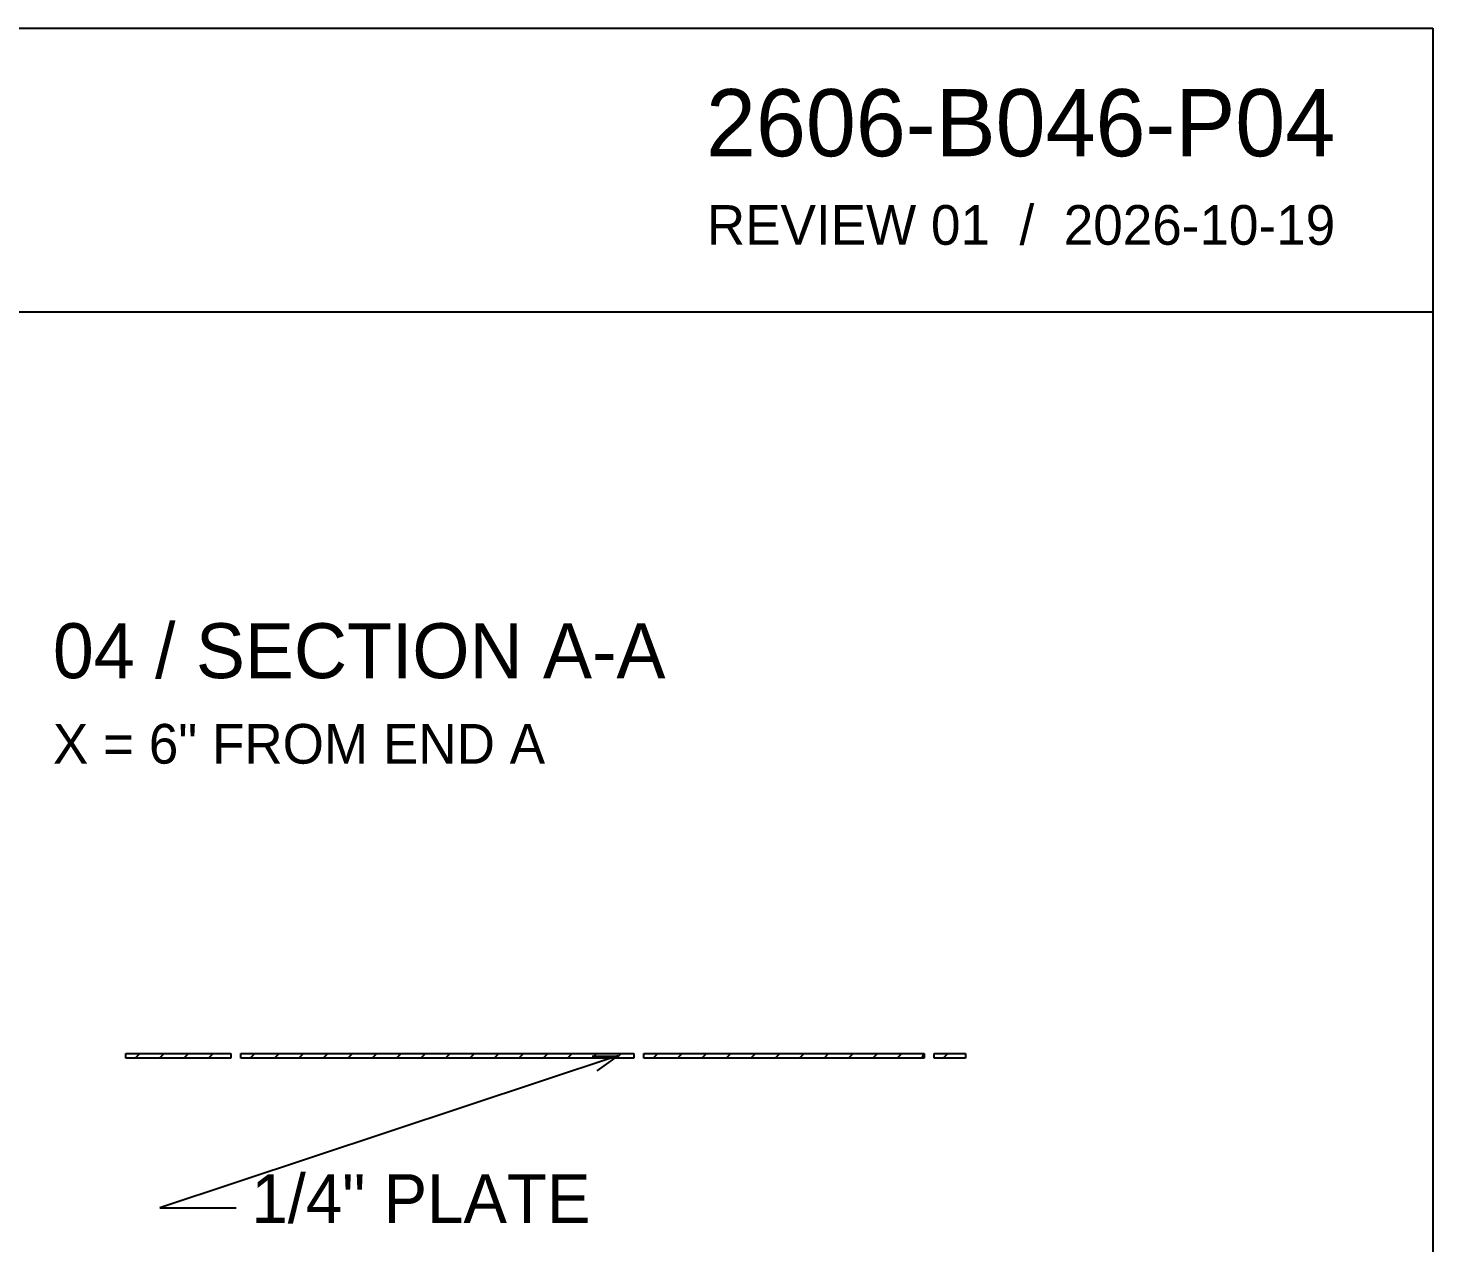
# Model space of a CAD drawing. Header units: inches. Extents: x 8 to 604, y 8 to 388.
# Drawn here: x 488.5 to 603.5, y 288 to 387.5 of the extents above; entities that cross this region are included whole.
import ezdxf
from ezdxf.enums import TextEntityAlignment as Align

# ---------------------------------------------------------------- set-up
doc = ezdxf.new("R2010")
doc.units = ezdxf.units.IN
doc.header["$MEASUREMENT"] = 0

msp = doc.modelspace()

# ---------------------------------------------------------------- linework, layer by layer
at = {"layer": 'ANNOTATION'}
for p, q in [((536.75, 303.31), (499.25, 290.88)), ((534.65, 303.28), (536.75, 303.31)), ((536.75, 303.31), (535.05, 302.09)), ((499.25, 290.88), (505.5, 290.88))]:
    msp.add_line(p, q, dxfattribs=at)
at = {"layer": 'OUTLINE'}
for p, q in [((8.5, 387.5), (603.5, 387.5)), ((603.5, 387.5), (603.5, 8.5)), ((8.5, 364.25), (603.5, 364.25)), ((496.48, 303.5), (505.07, 303.5)), ((496.48, 303.12), (496.48, 303.5)), ((505.07, 303.12), (496.48, 303.12)), ((497.23, 303.12), (497.61, 303.5)), ((499.23, 303.12), (499.61, 303.5)), ((501.23, 303.12), (501.61, 303.5)), ((503.23, 303.12), (503.61, 303.5)), ((505.07, 303.5), (505.07, 303.12)), ((505.89, 303.5), (538.07, 303.5)), ((505.89, 303.12), (505.89, 303.5)), ((538.07, 303.12), (505.89, 303.12)), ((506.64, 303.12), (507.02, 303.5)), ((508.64, 303.12), (509.02, 303.5)), ((510.64, 303.12), (511.02, 303.5)), ((512.64, 303.12), (513.02, 303.5)), ((514.64, 303.12), (515.02, 303.5)), ((516.64, 303.12), (517.02, 303.5)), ((518.64, 303.12), (519.02, 303.5)), ((520.64, 303.12), (521.02, 303.5)), ((522.64, 303.12), (523.02, 303.5)), ((524.64, 303.12), (525.02, 303.5)), ((526.64, 303.12), (527.02, 303.5)), ((528.64, 303.12), (529.02, 303.5)), ((530.64, 303.12), (531.02, 303.5)), ((532.64, 303.12), (533.02, 303.5)), ((534.64, 303.12), (535.02, 303.5)), ((536.64, 303.12), (537.02, 303.5)), ((538.07, 303.5), (538.07, 303.12)), ((538.89, 303.5), (561.83, 303.5)), ((538.89, 303.12), (538.89, 303.5)), ((561.83, 303.12), (538.89, 303.12)), ((539.64, 303.12), (540.02, 303.5)), ((541.64, 303.12), (542.02, 303.5)), ((543.64, 303.12), (544.02, 303.5)), ((545.64, 303.12), (546.02, 303.5)), ((547.64, 303.12), (548.02, 303.5)), ((549.64, 303.12), (550.02, 303.5)), ((551.64, 303.12), (552.02, 303.5)), ((553.64, 303.12), (554.02, 303.5)), ((555.64, 303.12), (556.02, 303.5)), ((557.64, 303.12), (558.02, 303.5)), ((559.64, 303.12), (560.02, 303.5)), ((561.64, 303.12), (561.83, 303.5)), ((561.83, 303.5), (561.83, 303.12)), ((562.65, 303.5), (565.24, 303.5)), ((562.65, 303.12), (562.65, 303.5)), ((565.24, 303.12), (562.65, 303.12)), ((563.4, 303.12), (563.78, 303.5)), ((565.24, 303.5), (565.24, 303.12))]:
    msp.add_line(p, q, dxfattribs=at)

# ---------------------------------------------------------------- texts
at = {"layer": 'ANNOTATION'}
for s, height, p in [('2606-B046-P04', 5.5, (595.5, 377)), ('REVIEW 01  /  2026-10-19', 3.25, (595.5, 369.75))]:
    msp.add_text(s, height=height, dxfattribs=at).set_placement(p, align=Align.RIGHT)
for s, height, p in [('04 / SECTION A-A', 4.5, (490.5, 334.25)), ('X = 6" FROM END A', 3.25, (490.5, 327.25)), ('1/4" PLATE', 4, (506.75, 289.62))]:
    msp.add_text(s, height=height, dxfattribs=at).set_placement(p)

doc.saveas('drawing.dxf')
